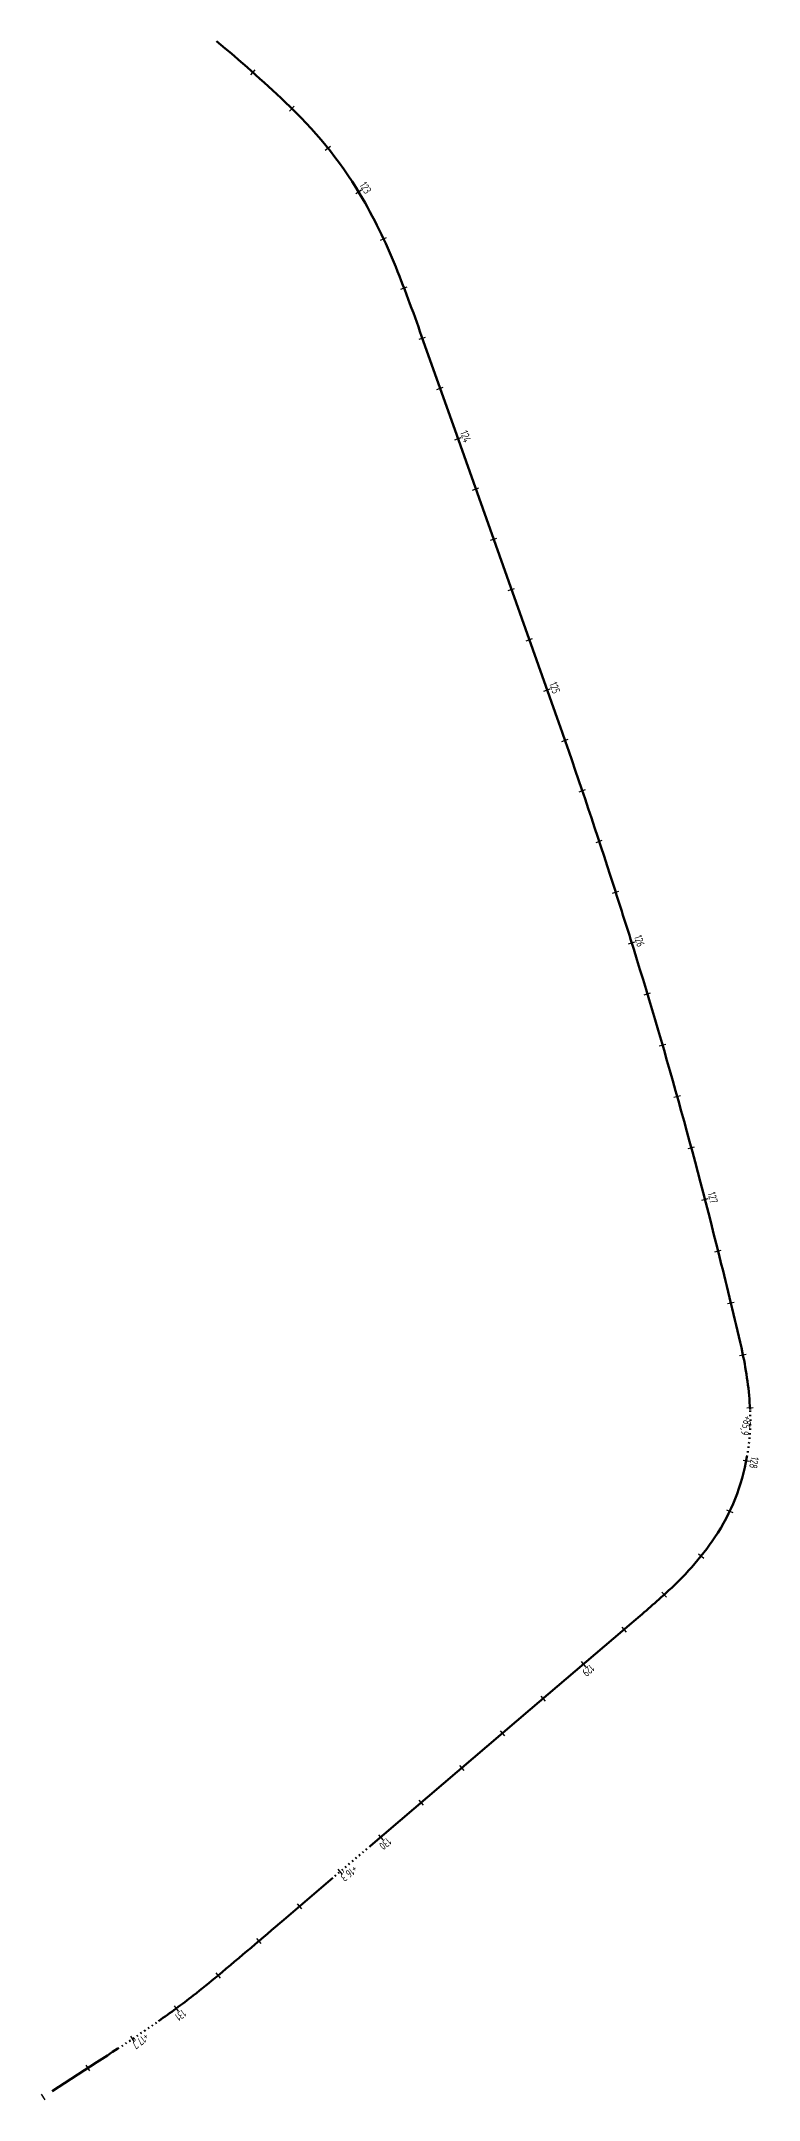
# Model space of a CAD drawing. Header units: metres. Extents: x 245702 to 2250761, y -1588929 to 6439132.
# Drawn here: x 2250492 to 2250761, y 536821 to 537593 of the extents above; entities that cross this region are included whole.
import ezdxf

# ---------------------------------------------------------------- set-up
doc = ezdxf.new("R2010")
doc.units = ezdxf.units.M
doc.linetypes.add('STROT', pattern=[1.7, 0.5, -1.2])
doc.layers.add('ОСЬ_ВЕРХ_ПОКРЫТИЯ_ПИКЕТЫ', color=1, linetype='Continuous')
doc.layers.add('разметка', color=7, linetype='Continuous')
doc.styles.get("Standard").update_dxf_attribs({"font": 'simplex.shx'})

msp = doc.modelspace()

# ---------------------------------------------------------------- linework, layer by layer
at = {"layer": 'ОСЬ_ВЕРХ_ПОКРЫТИЯ_ПИКЕТЫ'}
for p, q in [((2250570.52, 537580.17), (2250572.17, 537582.04)), ((2250585.12, 537566.61), (2250586.88, 537568.38)), ((2250598.48, 537551.92), (2250600.42, 537553.49)), ((2250609.9, 537535.72), (2250612.04, 537537.03)), ((2250609.9, 537535.72), (2250612.04, 537537.03)), ((2250619.2, 537518.19), (2250621.46, 537519.24)), ((2250626.88, 537499.82), (2250629.21, 537500.71)), ((2250633.72, 537481.06), (2250636.07, 537481.89)), ((2250640.4, 537462.21), (2250642.76, 537463.05)), ((2250647.09, 537443.36), (2250649.44, 537444.2)), ((2250647.09, 537443.36), (2250649.44, 537444.2)), ((2250653.77, 537424.51), (2250656.13, 537425.35)), ((2250660.46, 537405.66), (2250662.82, 537406.5)), ((2250667.15, 537386.81), (2250669.5, 537387.65)), ((2250673.83, 537367.96), (2250676.19, 537368.8)), ((2250680.52, 537349.11), (2250682.87, 537349.95)), ((2250680.52, 537349.11), (2250682.87, 537349.95)), ((2250687.19, 537330.26), (2250689.55, 537331.09)), ((2250693.71, 537311.37), (2250696.07, 537312.17)), ((2250700.04, 537292.41), (2250702.41, 537293.19)), ((2250706.2, 537273.39), (2250708.58, 537274.16)), ((2250712.24, 537254.34), (2250714.63, 537255.08)), ((2250712.24, 537254.34), (2250714.63, 537255.08)), ((2250718.11, 537235.23), (2250720.5, 537235.95)), ((2250723.78, 537216.06), (2250726.18, 537216.76)), ((2250729.27, 537196.85), (2250731.68, 537197.52)), ((2250734.57, 537177.57), (2250736.99, 537178.22)), ((2250739.69, 537158.25), (2250742.11, 537158.88)), ((2250739.69, 537158.25), (2250742.11, 537158.88)), ((2250744.61, 537138.88), (2250747.04, 537139.48)), ((2250749.39, 537119.46), (2250751.82, 537120.06)), ((2250753.92, 537100.04), (2250756.37, 537100.53)), ((2250756.55, 537080.42), (2250759.04, 537080.54)), ((2250755.19, 537060.82), (2250757.64, 537060.34)), ((2250755.19, 537060.82), (2250757.64, 537060.34)), ((2250749.04, 537042.17), (2250751.3, 537041.1)), ((2250738.49, 537025.59), (2250740.43, 537024.01)), ((2250724.78, 537011.3), (2250726.47, 537009.46)), ((2250709.73, 536998.21), (2250711.35, 536996.3)), ((2250694.51, 536985.23), (2250696.13, 536983.33)), ((2250694.51, 536985.23), (2250696.13, 536983.33)), ((2250679.29, 536972.25), (2250680.91, 536970.35)), ((2250664.07, 536959.28), (2250665.69, 536957.37)), ((2250648.85, 536946.3), (2250650.47, 536944.4)), ((2250633.63, 536933.32), (2250635.26, 536931.42)), ((2250618.41, 536920.35), (2250620.04, 536918.44)), ((2250618.41, 536920.35), (2250620.04, 536918.44)), ((2250603.2, 536907.37), (2250604.82, 536905.47)), ((2250587.98, 536894.39), (2250589.6, 536892.49)), ((2250572.76, 536881.42), (2250574.38, 536879.51)), ((2250557.49, 536868.53), (2250559.09, 536866.6)), ((2250541.83, 536856.2), (2250543.32, 536854.19)), ((2250541.83, 536856.2), (2250543.32, 536854.19)), ((2250525.48, 536844.8), (2250526.86, 536842.72)), ((2250508.73, 536833.89), (2250510.09, 536831.79)), ((2250491.94, 536823.03), (2250493.3, 536820.93))]:
    msp.add_line(p, q, dxfattribs=at)
at = {"layer": 'разметка', "lineweight": 50, "ltscale": 7}
for points in [[(2250557.71, 537592.81, -0.016421), (2250583.47, 537569.98, -0.069268), (2250611.51, 537535.49, -0.03752), (2250624.94, 537508.15, -0.011737), (2250635.24, 537480.5), (2250647.79, 537445.12), (2250686.06, 537337.23, -0.007544), (2250705.37, 537280.05, -0.000894), (2250713.02, 537256.08, -0.015332), (2250747.04, 537134.28, -0.007602), (2250755.02, 537100.86, -0.040426), (2250757.83, 537079.75)], [(2250756.67, 537061.98, -0.102394), (2250744.66, 537031.86, -0.060709), (2250725.93, 537010.66, -0.010093), (2250713.41, 536999.71), (2250675.37, 536967.26), (2250615.41, 536916.14)], [(2250601.36, 536904.17), (2250582.96, 536888.47, -0.003372), (2250558.29, 536867.56, -0.007197), (2250548.97, 536860.06, -0.008027), (2250548.97, 536860.06, -0.012479), (2250535.97, 536850.45)], [(2250496.06, 536824.21), (2250512.85, 536835.07), (2250512.85, 536835.07, 0.001154), (2250520.71, 536840.16)]]:
    msp.add_lwpolyline(points, format="xyb", dxfattribs=at)
at = {"layer": 'разметка', "linetype": 'STROT', "lineweight": 50}
for points in [[(2250757.83, 537079.75, -0.05802), (2250756.67, 537061.98)], [(2250535.97, 536850.45, -0.010663), (2250520.71, 536840.16)]]:
    msp.add_lwpolyline(points, format="xyb", dxfattribs=at)
msp.add_lwpolyline([(2250615.41, 536916.14), (2250601.36, 536904.17)], dxfattribs=at)

# ---------------------------------------------------------------- texts
at = {"layer": 'ОСЬ_ВЕРХ_ПОКРЫТИЯ_ПИКЕТЫ', "width": 0.6}
for s, rotation, p in [('123', 301.38468, (2250611.21, 537538.86)), ('124', 289.52915, (2250649.01, 537446.16)), ('125', 289.52915, (2250682.44, 537351.92)), ('126', 287.33648, (2250714.27, 537257.07)), ('127', 284.54157, (2250741.85, 537160.88)), ('+85,9', 258.92836, (2250755.67, 537077.56)), ('128', 258.92836, (2250758.27, 537062.25)), ('129', 220.45277, (2250697.82, 536984.43)), ('130', 220.45277, (2250621.63, 536919.47)), ('+16,3', 216.50404, (2250609.24, 536908.97)), ('131', 216.50404, (2250544.87, 536855.03)), ('+17,7', 216.50404, (2250531.01, 536846.07, 112.6))]:
    msp.add_text(s, height=3, rotation=rotation, dxfattribs=at).set_placement(p)

doc.saveas('drawing.dxf')
